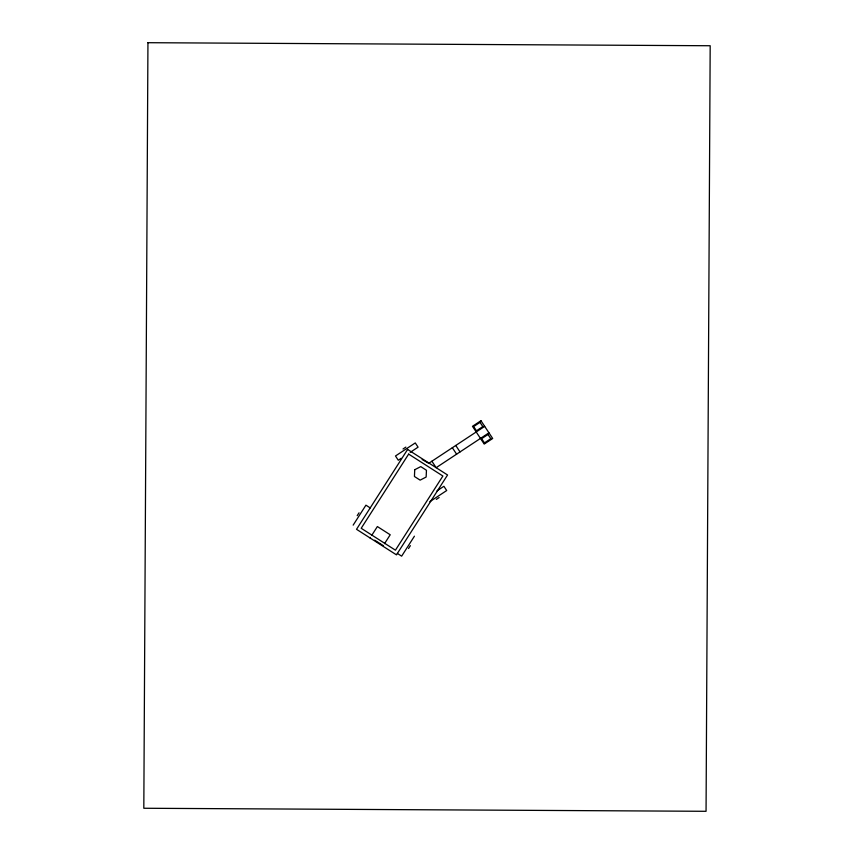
<?xml version="1.0" encoding="UTF-8"?>
<svg xmlns="http://www.w3.org/2000/svg" width="854" height="854" viewBox="0 0 854 854"><rect width="100%" height="100%" fill="white"/><g stroke="black" fill="none" stroke-linecap="round" stroke-linejoin="round"><path stroke-width="1.28" d="M357.207 515.667L359.032 512.816M353.161 525.135L365.928 505.173L370.209 507.906M370.07 537.967L370.422 537.412M371.671 535.469L377.372 526.555L390.214 534.775L384.513 543.678M414.425 536.195L401.647 556.167L397.366 553.424M408.554 548.514L410.379 545.663M403.035 448.98L405.863 447.112M401.188 458.31L398.284 460.231L395.487 455.983L415.268 442.927L418.076 447.165L410.176 452.374M484.688 426.37L428.729 463.316L422.164 459.527M488.947 432.829L436.148 467.682L431.889 461.224M437.002 490.847L443.899 486.289L446.695 490.538L429.808 501.682M436.319 499.409L439.148 497.54M374.703 540.155L383.265 545.631M455.758 445.468L460.018 451.926M452.342 447.72L456.602 454.179M147.945 42.7L143.814 808.258L706.055 811.3L710.186 45.742L147.945 42.7M414.734 469.732L414.436 476.489L420.136 480.14L426.146 477.034L426.456 470.266L420.755 466.615L414.734 469.732M407.625 449.428L356.524 529.299L396.459 554.854L447.56 474.984L407.625 449.428M408.65 454.104L361.199 528.274L395.434 550.179L442.884 476.009L408.65 454.104M480.962 420.723L472.475 426.317L484.207 444.08L492.683 438.486L480.962 420.723M480.012 422.356L473.65 426.562L476.447 430.8L482.809 426.594L480.012 422.356M488.008 434.472L481.645 438.668L484.442 442.906L490.804 438.71L488.008 434.472"/></g></svg>
